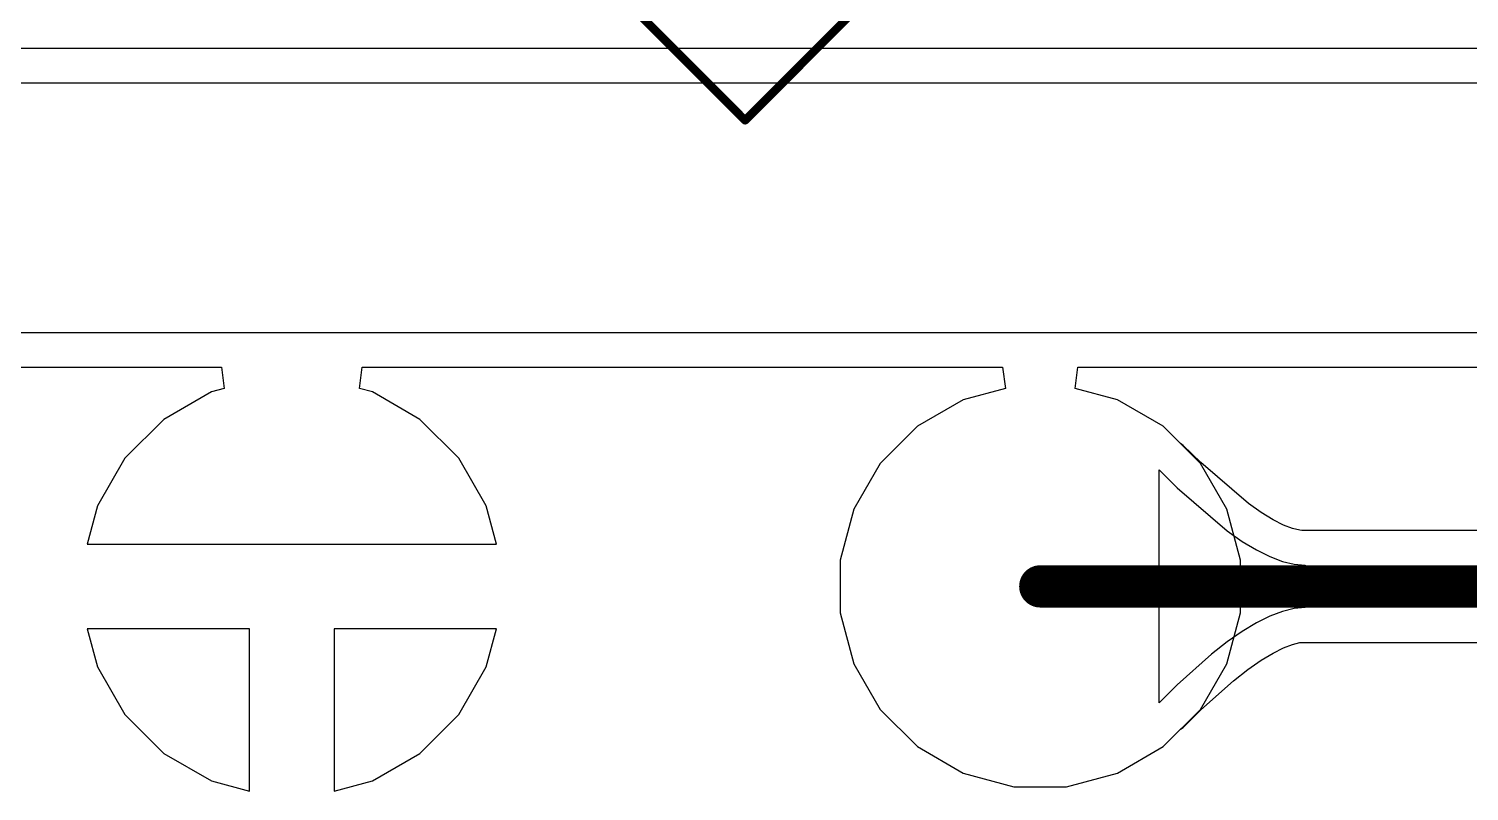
# Model space of a CAD drawing. Header units: millimetres. Extents: x 0 to 168, y 0 to 109.
# Drawn here: x 89.58 to 98.24, y 55.67 to 60.25 of the extents above; entities that cross this region are included whole.
import ezdxf

# ---------------------------------------------------------------- set-up
doc = ezdxf.new("R2010")
doc.units = ezdxf.units.MM
for name, color, linetype in [('BottomLayer', 5, 'Continuous'), ('BottomSolder', 6, 'Continuous'), ('Mechanical15', 56, 'Continuous'), ('MultiLayer', 9, 'Continuous'), ('PadHoleLayer', 156, 'Continuous'), ('TopLayer', 1, 'Continuous'), ('TopSolder', 216, 'Continuous')]:
    doc.layers.add(name, color=color, linetype=linetype)

# ---------------------------------------------------------------- blocks, each defined once
blk = doc.blocks.new('B___V____B_11')
at = {"layer": 'BottomLayer'}
h = blk.add_hatch(color=5, dxfattribs=at)
edge = h.paths.add_edge_path()
edge.add_arc((-2.25, 0), 1, 0, 360)
h = blk.add_hatch(color=5, dxfattribs=at)
edge = h.paths.add_edge_path()
edge.add_arc((2.25, 0), 1, 0, 360)
at = {"layer": 'BottomSolder'}
h = blk.add_hatch(color=6, dxfattribs=at)
edge = h.paths.add_edge_path()
edge.add_arc((-2.25, 0), 1.1016, 0, 360)
h = blk.add_hatch(color=6, dxfattribs=at)
edge = h.paths.add_edge_path()
edge.add_arc((2.25, 0), 1.1016, 0, 360)
at = {"layer": 'MultiLayer'}
h = blk.add_hatch(color=9, dxfattribs=at)
edge = h.paths.add_edge_path()
edge.add_arc((-2.25, 0), 1, 0, 360)
h = blk.add_hatch(color=9, dxfattribs=at)
edge = h.paths.add_edge_path()
edge.add_arc((2.25, 0), 1, 0, 360)
at = {"layer": 'PadHoleLayer'}
h = blk.add_hatch(color=156, dxfattribs=at)
edge = h.paths.add_edge_path()
edge.add_arc((-2.25, 0), 0.5, 0, 360)
h = blk.add_hatch(color=156, dxfattribs=at)
edge = h.paths.add_edge_path()
edge.add_arc((2.25, 0), 0.5, 0, 360)
at = {"layer": 'TopLayer'}
h = blk.add_hatch(color=1, dxfattribs=at)
edge = h.paths.add_edge_path()
edge.add_arc((-2.25, 0), 1, 0, 360)
h = blk.add_hatch(color=1, dxfattribs=at)
edge = h.paths.add_edge_path()
edge.add_arc((2.25, 0), 1, 0, 360)
at = {"layer": 'TopSolder'}
h = blk.add_hatch(color=216, dxfattribs=at)
edge = h.paths.add_edge_path()
edge.add_arc((-2.25, 0), 1.1016, 0, 360)
h = blk.add_hatch(color=216, dxfattribs=at)
edge = h.paths.add_edge_path()
edge.add_arc((2.25, 0), 1.1016, 0, 360)
blk = doc.blocks.new('44ML_M_51')
at = {"layer": 'Mechanical15', "const_width": 0.05}
for points in [[(-7.2, 7.2), (-7.2, -7.2)], [(7.2, 7.2), (-7.2, 7.2)]]:
    blk.add_lwpolyline(points, dxfattribs=at)
at = {"layer": 'Mechanical15', "const_width": 0.025}
blk.add_lwpolyline([(-7.2125, 7.2, 1), (-7.1875, 7.2, 1)], format="xyb", close=True, dxfattribs=at)
blk.add_lwpolyline([(-7.2125, 7.2, 1), (-7.1875, 7.2, 1)], format="xyb", close=True, dxfattribs=at)

msp = doc.modelspace()

# ---------------------------------------------------------------- linework, layer by layer
at = {"layer": 'BottomLayer'}
for p, q in [((106.578, 60.1275), (80.22, 60.1275)), ((80.4292, 58.2124), (90.7357, 58.2124)), ((90.7357, 58.2124), (90.7524, 58.0854)), ((91.5646, 58.0854), (91.5813, 58.2124)), ((91.5813, 58.2124), (95.432, 58.2124)), ((95.432, 58.2124), (95.4487, 58.0854)), ((95.8683, 58.0854), (95.885, 58.2124)), ((95.885, 58.2124), (106.3689, 58.2124)), ((90.6745, 58.0645), (90.3885, 57.8994)), ((90.7524, 58.0854), (90.6745, 58.0645)), ((91.6425, 58.0645), (91.5646, 58.0854)), ((91.9285, 57.8994), (91.6425, 58.0645)), ((95.4487, 58.0854), (95.1941, 58.0172)), ((96.1229, 58.0172), (95.8683, 58.0854)), ((95.1941, 58.0172), (94.9197, 57.8588)), ((96.3973, 57.8588), (96.1229, 58.0172)), ((90.3885, 57.8994), (90.155, 57.666)), ((92.1619, 57.666), (91.9285, 57.8994)), ((94.9197, 57.8588), (94.6957, 57.6348)), ((96.6213, 57.6348), (96.3973, 57.8588)), ((90.155, 57.666), (89.99, 57.38)), ((92.327, 57.38), (92.1619, 57.666)), ((94.6957, 57.6348), (94.5373, 57.3604)), ((96.7797, 57.3604), (96.6213, 57.6348)), ((89.99, 57.38), (89.9283, 57.15)), ((92.3887, 57.15), (92.327, 57.38)), ((94.5373, 57.3604), (94.4553, 57.0544)), ((96.8617, 57.0544), (96.7797, 57.3604)), ((89.9283, 57.15), (91.1585, 57.15)), ((91.1585, 57.15), (92.3887, 57.15)), ((94.4553, 57.0544), (94.4553, 56.7376)), ((96.8617, 56.7376), (96.8617, 57.0544)), ((94.4553, 56.7376), (94.5373, 56.4316)), ((96.7797, 56.4316), (96.8617, 56.7376)), ((90.9045, 56.642), (89.9283, 56.642)), ((89.9283, 56.642), (89.99, 56.412)), ((90.9045, 55.6658), (90.9045, 56.642)), ((92.3887, 56.642), (91.4125, 56.642)), ((91.4125, 56.642), (91.4125, 55.6658)), ((92.327, 56.412), (92.3887, 56.642)), ((89.99, 56.412), (90.155, 56.126)), ((92.1619, 56.126), (92.327, 56.412)), ((94.5373, 56.4316), (94.6957, 56.1572)), ((96.6213, 56.1572), (96.7797, 56.4316)), ((90.155, 56.126), (90.3885, 55.8926)), ((91.9285, 55.8926), (92.1619, 56.126)), ((94.6957, 56.1572), (94.9197, 55.9332)), ((96.3973, 55.9332), (96.6213, 56.1572)), ((90.3885, 55.8926), (90.6745, 55.7275)), ((91.6425, 55.7275), (91.9285, 55.8926)), ((94.9197, 55.9332), (95.1941, 55.7748)), ((96.1229, 55.7748), (96.3973, 55.9332)), ((95.1941, 55.7748), (95.5001, 55.6928)), ((95.8169, 55.6928), (96.1229, 55.7748)), ((90.6745, 55.7275), (90.9045, 55.6658)), ((91.4125, 55.6658), (91.6425, 55.7275)), ((95.5001, 55.6928), (95.8169, 55.6928))]:
    msp.add_line(p, q, dxfattribs=at)
at = {"layer": 'MultiLayer'}
for p, q in [((80.419, 59.9204), (106.379, 59.9204)), ((106.379, 58.4196), (80.419, 58.4196))]:
    msp.add_line(p, q, dxfattribs=at)
at = {"layer": 'TopLayer'}
for p, q in [((106.578, 60.1275), (80.22, 60.1275)), ((80.4292, 58.2124), (90.7357, 58.2124)), ((90.7357, 58.2124), (90.7524, 58.0854)), ((91.5646, 58.0854), (91.5813, 58.2124)), ((91.5813, 58.2124), (95.432, 58.2124)), ((95.432, 58.2124), (95.4487, 58.0854)), ((95.8683, 58.0854), (95.885, 58.2124)), ((95.885, 58.2124), (106.3689, 58.2124)), ((90.6745, 58.0645), (90.3885, 57.8994)), ((90.7524, 58.0854), (90.6745, 58.0645)), ((91.6425, 58.0645), (91.5646, 58.0854)), ((91.9285, 57.8994), (91.6425, 58.0645)), ((95.4487, 58.0854), (95.1941, 58.0172)), ((96.1229, 58.0172), (95.8683, 58.0854)), ((95.1941, 58.0172), (94.9197, 57.8588)), ((96.3973, 57.8588), (96.1229, 58.0172)), ((90.3885, 57.8994), (90.155, 57.666)), ((92.1619, 57.666), (91.9285, 57.8994)), ((94.9197, 57.8588), (94.6957, 57.6348)), ((96.5021, 57.754), (96.3973, 57.8588)), ((96.5185, 57.7432), (96.5021, 57.754)), ((96.6231, 57.6395), (96.5185, 57.7432)), ((90.155, 57.666), (89.99, 57.38)), ((92.327, 57.38), (92.1619, 57.666)), ((94.6957, 57.6348), (94.5373, 57.3604)), ((96.3726, 56.196), (96.3726, 57.596)), ((96.3726, 57.596), (96.4825, 57.4871)), ((96.9098, 57.3932), (96.6231, 57.6395)), ((96.4825, 57.4871), (96.7827, 57.2293)), ((89.99, 57.38), (89.9283, 57.15)), ((92.3887, 57.15), (92.327, 57.38)), ((94.5373, 57.3604), (94.4553, 57.0544)), ((96.9859, 57.34), (96.9098, 57.3932)), ((97.0582, 57.2963), (96.9859, 57.34)), ((97.1219, 57.2646), (97.0582, 57.2963)), ((97.1756, 57.2442), (97.1219, 57.2646)), ((96.7827, 57.2293), (96.8729, 57.1663)), ((96.8729, 57.1663), (96.9582, 57.1147)), ((97.2184, 57.2338), (97.1756, 57.2442)), ((97.2309, 57.2327), (97.2184, 57.2338)), ((99.4268, 57.2327), (97.2309, 57.2327)), ((89.9283, 57.15), (91.1585, 57.15)), ((91.1585, 57.15), (92.3887, 57.15)), ((96.9582, 57.1147), (97.0386, 57.0746)), ((97.0386, 57.0746), (97.1141, 57.0459)), ((94.4553, 57.0544), (94.4553, 56.7376)), ((97.1141, 57.0459), (97.1847, 57.0287)), ((97.1847, 57.0287), (97.2504, 57.023)), ((97.2504, 57.023), (97.2504, 56.769)), ((94.4553, 56.7376), (94.5373, 56.4316)), ((97.1141, 56.7461), (97.0386, 56.7174)), ((97.1847, 56.7633), (97.1141, 56.7461)), ((97.2504, 56.769), (97.1847, 56.7633)), ((90.9045, 56.642), (89.9283, 56.642)), ((89.9283, 56.642), (89.99, 56.412)), ((90.9045, 55.6658), (90.9045, 56.642)), ((92.3887, 56.642), (91.4125, 56.642)), ((91.4125, 56.642), (91.4125, 55.6658)), ((92.327, 56.412), (92.3887, 56.642)), ((96.9582, 56.6773), (96.8729, 56.6257)), ((97.0386, 56.7174), (96.9582, 56.6773)), ((96.7827, 56.5627), (96.6875, 56.4882)), ((96.8729, 56.6257), (96.7827, 56.5627)), ((97.1756, 56.5478), (97.2184, 56.5582)), ((97.2184, 56.5582), (97.2309, 56.5593)), ((97.2309, 56.5593), (99.4268, 56.5593)), ((96.6875, 56.4882), (96.4825, 56.3049)), ((96.9859, 56.452), (97.0582, 56.4957)), ((97.0582, 56.4957), (97.1218, 56.5274)), ((97.1218, 56.5274), (97.1756, 56.5478)), ((89.99, 56.412), (90.155, 56.126)), ((92.1619, 56.126), (92.327, 56.412)), ((94.5373, 56.4316), (94.6957, 56.1572)), ((96.8206, 56.3293), (96.9059, 56.3961)), ((96.9059, 56.3961), (96.9859, 56.452)), ((96.4825, 56.3049), (96.3726, 56.196)), ((96.6246, 56.154), (96.8206, 56.3293)), ((90.155, 56.126), (90.3885, 55.8926)), ((91.9285, 55.8926), (92.1619, 56.126)), ((94.6957, 56.1572), (94.9197, 55.9332)), ((96.5185, 56.0488), (96.6246, 56.154)), ((96.3973, 55.9332), (96.5021, 56.038)), ((96.5021, 56.038), (96.5185, 56.0488)), ((90.3885, 55.8926), (90.6745, 55.7275)), ((91.6425, 55.7275), (91.9285, 55.8926)), ((94.9197, 55.9332), (95.1941, 55.7748)), ((96.1229, 55.7748), (96.3973, 55.9332)), ((95.1941, 55.7748), (95.5001, 55.6928)), ((95.8169, 55.6928), (96.1229, 55.7748)), ((90.6745, 55.7275), (90.9045, 55.6658)), ((91.4125, 55.6658), (91.6425, 55.7275)), ((95.5001, 55.6928), (95.8169, 55.6928))]:
    msp.add_line(p, q, dxfattribs=at)
at = {"layer": 'TopLayer', "const_width": 0.254}
msp.add_lwpolyline([(95.6585, 56.896), (100.319, 56.896)], dxfattribs=at)
at = {"layer": 'TopLayer', "const_width": 0.127}
msp.add_lwpolyline([(95.595, 56.896, 1), (95.722, 56.896, 1)], format="xyb", close=True, dxfattribs=at)

# ---------------------------------------------------------------- block references
for name, p, rotation in [('44ML_M_51', (93.884, 69.878), 135), ('B___V____B_11', (93.4085, 56.896), 360)]:
    msp.add_blockref(name, p, dxfattribs=dict(rotation=rotation))

doc.saveas('drawing.dxf')
